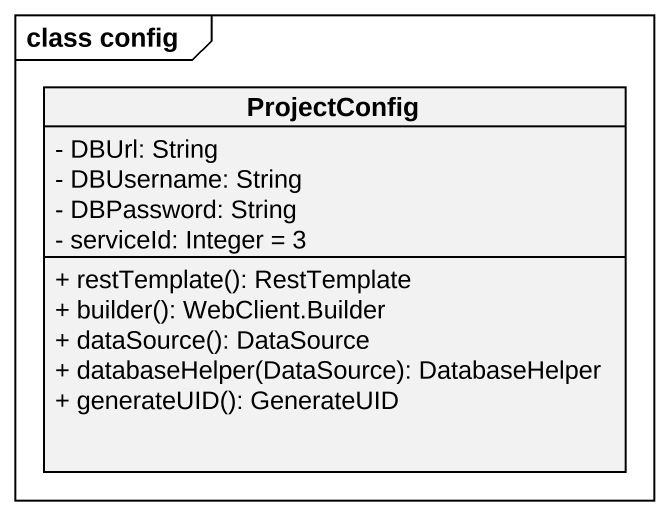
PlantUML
@startuml
mainframe class config
hide circle
hide empty members
skinparam classAttributeIconSize 0
class ProjectConfig {
  - DBUrl: String
  - DBUsername: String
  - DBPassword: String
  - serviceId: Integer = 3
  + restTemplate(): RestTemplate
  + builder(): WebClient.Builder
  + dataSource(): DataSource
  + databaseHelper(DataSource): DatabaseHelper
  + generateUID(): GenerateUID
}
@enduml
